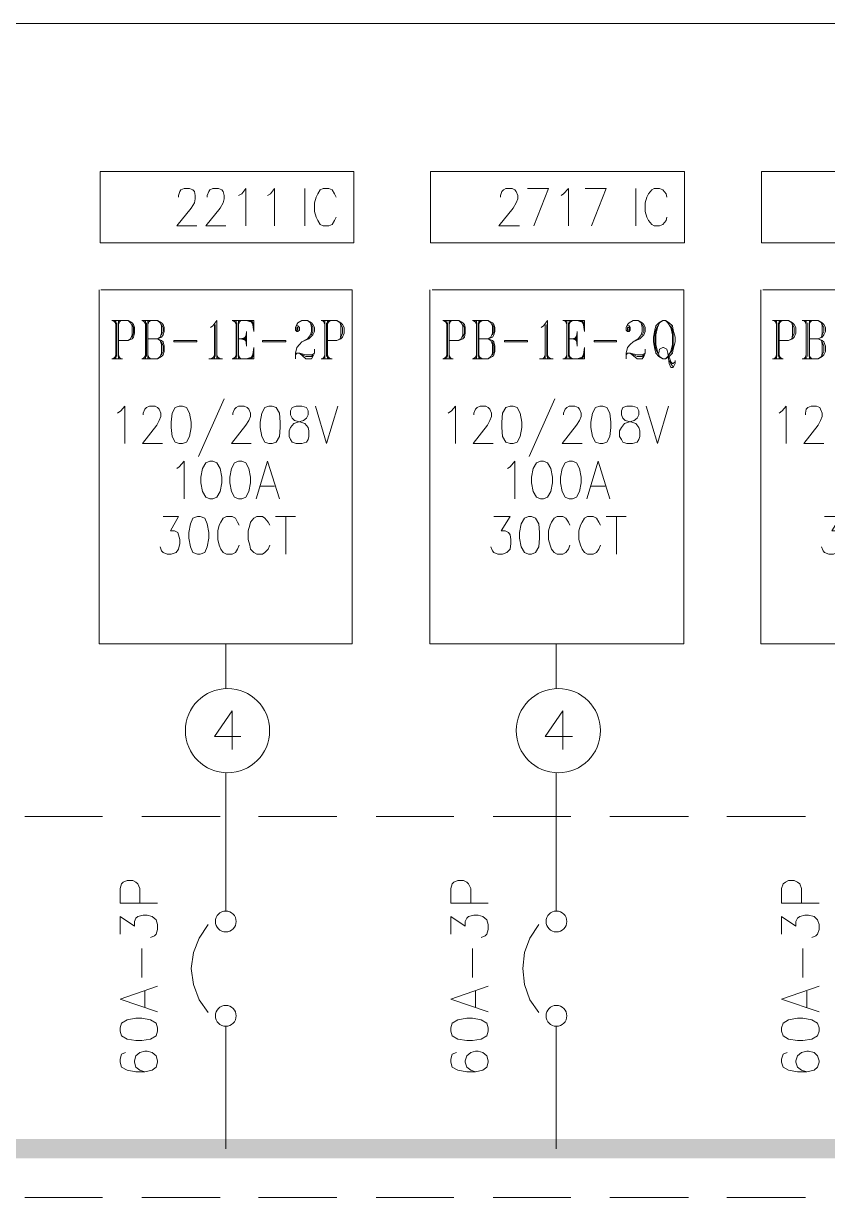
# Model space of a CAD drawing. Header units: inches. Extents: x 0.9 to 46, y 0.8 to 32.4.
# Drawn here: x 37.842 to 39.515, y 10.31 to 12.755 of the extents above; entities that cross this region are included whole.
import ezdxf

# ---------------------------------------------------------------- set-up
doc = ezdxf.new("R2010")
doc.units = ezdxf.units.IN
doc.header["$MEASUREMENT"] = 0
doc.layers.add('PDF_Geometry', color=7, linetype='Continuous')
doc.layers.add('PDF_Solid Fills', color=7, linetype='Continuous')

msp = doc.modelspace()

# ---------------------------------------------------------------- linework, layer by layer
at = {"layer": 'PDF_Geometry', "color": 8, "lineweight": 20, "true_color": 0x808080}
msp.add_lwpolyline([(41.7374, 12.7548), (2.7, 12.7548)], dxfattribs=at)
at = {"layer": 'PDF_Geometry', "lineweight": 9}
for points in [[(38.001, 12.4464), (38.5293, 12.4464), (38.5293, 12.2981), (38.001, 12.2981)], [(38.6892, 12.4464), (39.2175, 12.4464), (39.2175, 12.2981), (38.6892, 12.2981)], [(39.3777, 12.4464), (39.9061, 12.4464), (39.9061, 12.2981), (39.3777, 12.2981)], [(39.1725, 12.1365), (39.1643, 12.1314), (39.1576, 12.1248), (39.156, 12.1164), (39.1528, 12.1015), (39.1528, 12.0915), (39.156, 12.0764), (39.1576, 12.0681), (39.1643, 12.0614), (39.1725, 12.0564), (39.1777, 12.0564), (39.1859, 12.0614), (39.1926, 12.0681), (39.1942, 12.0764), (39.1978, 12.0915), (39.1978, 12.1015), (39.1942, 12.1164), (39.1926, 12.1248), (39.1859, 12.1314), (39.1777, 12.1365)], [(38.306, 12.0831), (38.3044, 12.0981), (38.306, 12.1131)], [(38.411, 12.1164), (38.4126, 12.1164), (38.4126, 12.1215), (38.411, 12.1215)], [(38.9942, 12.0831), (38.9926, 12.0981), (38.9942, 12.1131)], [(39.0992, 12.1164), (39.1025, 12.1164), (39.1025, 12.1215), (39.0992, 12.1215)], [(38.2026, 12.0915), (38.1544, 12.0915), (38.1544, 12.0948), (38.2026, 12.0948)], [(38.3877, 12.0915), (38.3392, 12.0915), (38.3392, 12.0948), (38.3877, 12.0948)], [(38.8908, 12.0915), (38.8426, 12.0915), (38.8426, 12.0948), (38.8908, 12.0948)], [(39.0759, 12.0915), (39.0293, 12.0915), (39.0293, 12.0948), (39.0759, 12.0948)], [(38.1659, 11.9581), (38.1576, 11.9548), (38.1509, 11.9431), (38.1493, 11.9248), (38.1493, 11.9131), (38.1509, 11.8948), (38.1576, 11.8831), (38.1659, 11.8798), (38.1726, 11.8798), (38.1809, 11.8831), (38.1876, 11.8948), (38.1908, 11.9131), (38.1908, 11.9248), (38.1876, 11.9431), (38.1809, 11.9548), (38.1726, 11.9581)], [(38.3526, 11.9581), (38.3443, 11.9548), (38.3376, 11.9431), (38.3344, 11.9248), (38.3344, 11.9131), (38.3376, 11.8948), (38.3443, 11.8831), (38.3526, 11.8798), (38.3593, 11.8798), (38.3676, 11.8831), (38.3743, 11.8948), (38.3759, 11.9131), (38.3759, 11.9248), (38.3743, 11.9431), (38.3676, 11.9548), (38.3593, 11.9581)], [(38.4094, 11.9581), (38.4011, 11.9548), (38.3976, 11.9481), (38.3976, 11.9398), (38.4011, 11.9331), (38.4059, 11.9281), (38.4193, 11.9248), (38.4275, 11.9214), (38.4342, 11.9131), (38.4358, 11.9064), (38.4358, 11.8948), (38.4342, 11.8881), (38.4311, 11.8831), (38.4208, 11.8798), (38.4094, 11.8798), (38.4011, 11.8831), (38.3976, 11.8881), (38.3944, 11.8948), (38.3944, 11.9064), (38.3976, 11.9131), (38.4043, 11.9214), (38.4126, 11.9248), (38.4244, 11.9281), (38.4311, 11.9331), (38.4342, 11.9398), (38.4342, 11.9481), (38.4311, 11.9548), (38.4208, 11.9581)], [(38.8544, 11.9581), (38.8458, 11.9548), (38.8391, 11.9431), (38.8375, 11.9248), (38.8375, 11.9131), (38.8391, 11.8948), (38.8458, 11.8831), (38.8544, 11.8798), (38.8608, 11.8798), (38.8694, 11.8831), (38.8758, 11.8948), (38.8793, 11.9131), (38.8793, 11.9248), (38.8758, 11.9431), (38.8694, 11.9548), (38.8608, 11.9581)], [(39.0411, 11.9581), (39.0325, 11.9548), (39.0261, 11.9431), (39.0226, 11.9248), (39.0226, 11.9131), (39.0261, 11.8948), (39.0325, 11.8831), (39.0411, 11.8798), (39.0475, 11.8798), (39.0561, 11.8831), (39.0625, 11.8948), (39.0644, 11.9131), (39.0644, 11.9248), (39.0625, 11.9431), (39.0561, 11.9548), (39.0475, 11.9581)], [(39.0976, 11.9581), (39.0893, 11.9548), (39.0861, 11.9481), (39.0861, 11.9398), (39.0893, 11.9331), (39.0944, 11.9281), (39.1078, 11.9248), (39.1161, 11.9214), (39.1225, 11.9131), (39.1244, 11.9064), (39.1244, 11.8948), (39.1225, 11.8881), (39.1193, 11.8831), (39.1094, 11.8798), (39.0976, 11.8798), (39.0893, 11.8831), (39.0861, 11.8881), (39.0826, 11.8948), (39.0826, 11.9064), (39.0861, 11.9131), (39.0925, 11.9214), (39.1011, 11.9248), (39.1126, 11.9281), (39.1193, 11.9331), (39.1225, 11.9398), (39.1225, 11.9481), (39.1193, 11.9548), (39.1094, 11.9581)], [(38.2294, 11.8431), (38.2211, 11.8398), (38.2144, 11.8281), (38.2109, 11.8098), (38.2109, 11.7981), (38.2144, 11.7798), (38.2211, 11.7681), (38.2294, 11.7648), (38.2361, 11.7648), (38.2444, 11.7681), (38.2511, 11.7798), (38.2543, 11.7981), (38.2543, 11.8098), (38.2511, 11.8281), (38.2444, 11.8398), (38.2361, 11.8431)], [(38.2894, 11.8431), (38.2811, 11.8398), (38.2744, 11.8281), (38.2709, 11.8098), (38.2709, 11.7981), (38.2744, 11.7798), (38.2811, 11.7681), (38.2894, 11.7648), (38.2961, 11.7648), (38.3044, 11.7681), (38.3111, 11.7798), (38.3143, 11.7981), (38.3143, 11.8098), (38.3111, 11.8281), (38.3044, 11.8398), (38.2961, 11.8431)], [(38.9176, 11.8431), (38.9093, 11.8398), (38.9026, 11.8281), (38.8994, 11.8098), (38.8994, 11.7981), (38.9026, 11.7798), (38.9093, 11.7681), (38.9176, 11.7648), (38.9243, 11.7648), (38.9326, 11.7681), (38.9393, 11.7798), (38.9425, 11.7981), (38.9425, 11.8098), (38.9393, 11.8281), (38.9326, 11.8398), (38.9243, 11.8431)], [(38.9776, 11.8431), (38.9693, 11.8398), (38.9626, 11.8281), (38.9594, 11.8098), (38.9594, 11.7981), (38.9626, 11.7798), (38.9693, 11.7681), (38.9776, 11.7648), (38.9843, 11.7648), (38.9926, 11.7681), (38.9993, 11.7798), (39.0025, 11.7981), (39.0025, 11.8098), (38.9993, 11.8281), (38.9926, 11.8398), (38.9843, 11.8431)], [(38.2042, 11.7281), (38.1943, 11.7248), (38.1892, 11.7131), (38.186, 11.6948), (38.186, 11.6831), (38.1892, 11.6648), (38.1943, 11.6531), (38.2042, 11.6498), (38.2093, 11.6498), (38.2192, 11.6531), (38.2243, 11.6648), (38.2275, 11.6831), (38.2275, 11.6948), (38.2243, 11.7131), (38.2192, 11.7248), (38.2093, 11.7281)], [(38.8927, 11.7281), (38.8844, 11.7248), (38.8777, 11.7131), (38.8742, 11.6948), (38.8742, 11.6831), (38.8777, 11.6648), (38.8844, 11.6531), (38.8927, 11.6498), (38.8994, 11.6498), (38.9077, 11.6531), (38.9144, 11.6648), (38.916, 11.6831), (38.916, 11.6948), (38.9144, 11.7131), (38.9077, 11.7248), (38.8994, 11.7281)], [(38.0428, 10.6565), (38.046, 10.6465), (38.0578, 10.6398), (38.0759, 10.6365), (38.0878, 10.6365), (38.1059, 10.6398), (38.1177, 10.6465), (38.1209, 10.6565), (38.1209, 10.6631), (38.1177, 10.6731), (38.1059, 10.6798), (38.0878, 10.6831), (38.0759, 10.6831), (38.0578, 10.6798), (38.046, 10.6731), (38.0428, 10.6631)], [(38.731, 10.6565), (38.7342, 10.6465), (38.746, 10.6398), (38.7642, 10.6365), (38.776, 10.6365), (38.7941, 10.6398), (38.806, 10.6465), (38.8091, 10.6565), (38.8091, 10.6631), (38.806, 10.6731), (38.7941, 10.6798), (38.776, 10.6831), (38.7642, 10.6831), (38.746, 10.6798), (38.7342, 10.6731), (38.731, 10.6631)], [(39.4192, 10.6565), (39.4227, 10.6465), (39.4342, 10.6398), (39.4527, 10.6365), (39.4642, 10.6365), (39.4827, 10.6398), (39.4942, 10.6465), (39.4977, 10.6565), (39.4977, 10.6631), (39.4942, 10.6731), (39.4827, 10.6798), (39.4642, 10.6831), (39.4527, 10.6831), (39.4342, 10.6798), (39.4227, 10.6731), (39.4192, 10.6631)]]:
    msp.add_lwpolyline(points, close=True, dxfattribs=at)
for points in [[(38.1643, 12.3931), (38.1643, 12.3965), (38.1675, 12.4048), (38.1694, 12.4081), (38.1761, 12.4114), (38.1876, 12.4114), (38.1943, 12.4081), (38.1975, 12.4048), (38.1994, 12.3965), (38.1994, 12.3898), (38.1975, 12.3815), (38.1908, 12.3698), (38.1608, 12.3331), (38.2026, 12.3331)], [(38.2243, 12.3931), (38.2243, 12.3965), (38.2275, 12.4048), (38.2294, 12.4081), (38.2361, 12.4114), (38.2476, 12.4114), (38.2543, 12.4081), (38.2575, 12.4048), (38.2594, 12.3965), (38.2594, 12.3898), (38.2575, 12.3815), (38.2511, 12.3698), (38.2211, 12.3331), (38.2626, 12.3331)], [(38.2894, 12.3965), (38.2961, 12.3998), (38.3044, 12.4114), (38.3044, 12.3331)], [(38.3494, 12.3965), (38.3561, 12.3998), (38.3644, 12.4114), (38.3644, 12.3331)], [(38.4275, 12.4114), (38.4275, 12.3331)], [(38.4926, 12.3931), (38.4894, 12.3998), (38.4843, 12.4081), (38.4776, 12.4114), (38.4658, 12.4114), (38.4595, 12.4081), (38.4543, 12.3998), (38.4508, 12.3931), (38.4477, 12.3815), (38.4477, 12.3631), (38.4508, 12.3514), (38.4543, 12.3448), (38.4595, 12.3364), (38.4658, 12.3331), (38.4776, 12.3331), (38.4843, 12.3364), (38.4894, 12.3448), (38.4926, 12.3514)], [(38.8343, 12.3931), (38.8343, 12.3965), (38.8375, 12.4048), (38.841, 12.4081), (38.8458, 12.4114), (38.8592, 12.4114), (38.8643, 12.4081), (38.8675, 12.4048), (38.871, 12.3965), (38.871, 12.3898), (38.8675, 12.3815), (38.8608, 12.3698), (38.8308, 12.3331), (38.8742, 12.3331)], [(38.9042, 12.3331), (38.9342, 12.4114), (38.8908, 12.4114)], [(38.961, 12.3965), (38.9658, 12.3998), (38.976, 12.4114), (38.976, 12.3331)], [(39.0242, 12.3331), (39.0542, 12.4114), (39.0111, 12.4114)], [(39.1161, 12.4114), (39.1161, 12.3331)], [(39.1808, 12.3931), (39.1792, 12.3998), (39.1725, 12.4081), (39.1658, 12.4114), (39.1544, 12.4114), (39.1493, 12.4081), (39.1426, 12.3998), (39.1394, 12.3931), (39.1359, 12.3815), (39.1359, 12.3631), (39.1394, 12.3514), (39.1426, 12.3448), (39.1493, 12.3364), (39.1544, 12.3331), (39.1658, 12.3331), (39.1725, 12.3364), (39.1792, 12.3448), (39.1808, 12.3514)], [(37.9994, 12.1998), (37.9994, 11.4631), (38.5258, 11.4631), (38.5258, 12.1998), (38.0026, 12.1998)], [(38.6876, 12.1998), (38.6876, 11.4631), (39.2159, 11.4631), (39.2159, 12.1998), (38.6927, 12.1998)], [(39.3761, 12.1998), (39.3761, 11.4631), (39.9041, 11.4631), (39.9041, 12.1998), (39.3809, 12.1998)], [(38.0259, 12.1365), (38.0594, 12.1365), (38.0677, 12.1314), (38.0708, 12.1281), (38.0728, 12.1215), (38.0728, 12.1098), (38.0708, 12.1015), (38.0677, 12.0981), (38.0594, 12.0948), (38.0393, 12.0948)], [(38.0278, 12.1365), (38.0342, 12.1314)], [(38.031, 12.1365), (38.0342, 12.1281)], [(38.0342, 12.1365), (38.0342, 12.0564)], [(38.0361, 12.1314), (38.0361, 12.0614)], [(38.0393, 12.1365), (38.0393, 12.0564)], [(38.0428, 12.1365), (38.0393, 12.1281)], [(38.0444, 12.1365), (38.0393, 12.1314)], [(38.0594, 12.1365), (38.0645, 12.1314), (38.0677, 12.1248), (38.0677, 12.1065), (38.0645, 12.0981), (38.0594, 12.0948)], [(38.0677, 12.1281), (38.0708, 12.1215), (38.0708, 12.1098), (38.0677, 12.1015)], [(38.0878, 12.1365), (38.1209, 12.1365), (38.1292, 12.1314), (38.1327, 12.1281), (38.1343, 12.1215), (38.1343, 12.1131), (38.1327, 12.1065), (38.1292, 12.1015), (38.1209, 12.0981), (38.1292, 12.0948), (38.1327, 12.0915), (38.1343, 12.0831), (38.1343, 12.0715), (38.1327, 12.0648), (38.1292, 12.0614), (38.1209, 12.0564), (38.0878, 12.0564)], [(38.0893, 12.1365), (38.096, 12.1314)], [(38.0925, 12.1365), (38.096, 12.1281)], [(38.096, 12.1365), (38.096, 12.0564)], [(38.0976, 12.1314), (38.0976, 12.0614)], [(38.1008, 12.1365), (38.1008, 12.0564)], [(38.1209, 12.1365), (38.126, 12.1314), (38.1292, 12.1248), (38.1292, 12.1098), (38.126, 12.1015), (38.1209, 12.0981), (38.1008, 12.0981)], [(38.1043, 12.1365), (38.1008, 12.1281)], [(38.1059, 12.1365), (38.1008, 12.1314)], [(38.1292, 12.1281), (38.1327, 12.1215), (38.1327, 12.1131), (38.1292, 12.1065)], [(38.2444, 12.0564), (38.2444, 12.1365), (38.2361, 12.1248), (38.231, 12.1215)], [(38.2393, 12.1281), (38.2393, 12.0564)], [(38.2409, 12.1281), (38.2409, 12.0614)], [(38.276, 12.1365), (38.321, 12.1365), (38.321, 12.1131), (38.3175, 12.1365)], [(38.2776, 12.1365), (38.2843, 12.1314)], [(38.2811, 12.1365), (38.2843, 12.1281)], [(38.2843, 12.1365), (38.2843, 12.0564)], [(38.2859, 12.1314), (38.2859, 12.0614)], [(38.2894, 12.1365), (38.2894, 12.0564)], [(38.2926, 12.1365), (38.2894, 12.1281)], [(38.2942, 12.1365), (38.2894, 12.1314)], [(38.306, 12.1365), (38.321, 12.1314)], [(38.3127, 12.1365), (38.321, 12.1281)], [(38.3143, 12.1365), (38.321, 12.1248)], [(38.411, 12.1248), (38.4126, 12.1248), (38.4161, 12.1215), (38.4161, 12.1164), (38.4126, 12.1131), (38.411, 12.1131), (38.4078, 12.1164), (38.4078, 12.1215), (38.411, 12.1281), (38.4126, 12.1314), (38.4208, 12.1365), (38.4327, 12.1365), (38.4409, 12.1314), (38.4441, 12.1281), (38.4477, 12.1215), (38.4477, 12.1131), (38.4441, 12.1065), (38.4358, 12.0981), (38.4208, 12.0915), (38.4161, 12.0865), (38.411, 12.0798), (38.4078, 12.0681), (38.4078, 12.0564)], [(38.4327, 12.1365), (38.4394, 12.1314), (38.4409, 12.1215), (38.4409, 12.1131), (38.4394, 12.1065), (38.4327, 12.0981), (38.4208, 12.0915)], [(38.4409, 12.1281), (38.4441, 12.1215), (38.4441, 12.1131), (38.4409, 12.1065)], [(38.461, 12.1365), (38.4942, 12.1365), (38.5025, 12.1314), (38.506, 12.1281), (38.5092, 12.1215), (38.5092, 12.1098), (38.506, 12.1015), (38.5025, 12.0981), (38.4942, 12.0948), (38.4744, 12.0948)], [(38.4642, 12.1365), (38.4693, 12.1314)], [(38.4658, 12.1365), (38.4693, 12.1281)], [(38.4693, 12.1365), (38.4693, 12.0564)], [(38.4725, 12.1314), (38.4725, 12.0614)], [(38.4744, 12.1365), (38.4744, 12.0564)], [(38.4776, 12.1365), (38.4744, 12.1281)], [(38.4808, 12.1365), (38.4744, 12.1314)], [(38.4942, 12.1365), (38.5009, 12.1314), (38.5025, 12.1248), (38.5025, 12.1065), (38.5009, 12.0981), (38.4942, 12.0948)], [(38.5025, 12.1281), (38.506, 12.1215), (38.506, 12.1098), (38.5025, 12.1015)], [(38.7144, 12.1365), (38.7476, 12.1365), (38.7559, 12.1314), (38.7594, 12.1281), (38.761, 12.1215), (38.761, 12.1098), (38.7594, 12.1015), (38.7559, 12.0981), (38.7476, 12.0948), (38.7278, 12.0948)], [(38.716, 12.1365), (38.7227, 12.1314)], [(38.7192, 12.1365), (38.7227, 12.1281)], [(38.7227, 12.1365), (38.7227, 12.0564)], [(38.7243, 12.1314), (38.7243, 12.0614)], [(38.7278, 12.1365), (38.7278, 12.0564)], [(38.731, 12.1365), (38.7278, 12.1281)], [(38.7326, 12.1365), (38.7278, 12.1314)], [(38.7476, 12.1365), (38.7527, 12.1314), (38.7559, 12.1248), (38.7559, 12.1065), (38.7527, 12.0981), (38.7476, 12.0948)], [(38.7559, 12.1281), (38.7594, 12.1215), (38.7594, 12.1098), (38.7559, 12.1015)], [(38.776, 12.1365), (38.8091, 12.1365), (38.8178, 12.1314), (38.8209, 12.1281), (38.8225, 12.1215), (38.8225, 12.1131), (38.8209, 12.1065), (38.8178, 12.1015), (38.8091, 12.0981), (38.8178, 12.0948), (38.8209, 12.0915), (38.8225, 12.0831), (38.8225, 12.0715), (38.8209, 12.0648), (38.8178, 12.0614), (38.8091, 12.0564), (38.776, 12.0564)], [(38.7776, 12.1365), (38.7843, 12.1314)], [(38.7811, 12.1365), (38.7843, 12.1281)], [(38.7843, 12.1365), (38.7843, 12.0564)], [(38.7878, 12.1314), (38.7878, 12.0614)], [(38.7894, 12.1365), (38.7894, 12.0564)], [(38.8091, 12.1365), (38.8142, 12.1314), (38.8178, 12.1248), (38.8178, 12.1098), (38.8142, 12.1015), (38.8091, 12.0981), (38.7894, 12.0981)], [(38.7926, 12.1365), (38.7894, 12.1281)], [(38.7961, 12.1365), (38.7894, 12.1314)], [(38.8178, 12.1281), (38.8209, 12.1215), (38.8209, 12.1131), (38.8178, 12.1065)], [(38.9326, 12.0564), (38.9326, 12.1365), (38.9243, 12.1248), (38.9192, 12.1215)], [(38.9275, 12.1281), (38.9275, 12.0564)], [(38.931, 12.1281), (38.931, 12.0614)], [(38.9642, 12.1365), (39.0092, 12.1365), (39.0092, 12.1131), (39.006, 12.1365)], [(38.9677, 12.1365), (38.9725, 12.1314)], [(38.9693, 12.1365), (38.9725, 12.1281)], [(38.9725, 12.1365), (38.9725, 12.0564)], [(38.976, 12.1314), (38.976, 12.0614)], [(38.9776, 12.1365), (38.9776, 12.0564)], [(38.9811, 12.1365), (38.9776, 12.1281)], [(38.9843, 12.1365), (38.9776, 12.1314)], [(38.9942, 12.1365), (39.0092, 12.1314)], [(39.0009, 12.1365), (39.0092, 12.1281)], [(39.0025, 12.1365), (39.0092, 12.1248)], [(39.0992, 12.1248), (39.1027, 12.1248), (39.1043, 12.1215), (39.1043, 12.1164), (39.1027, 12.1131), (39.0992, 12.1131), (39.096, 12.1164), (39.096, 12.1215), (39.0992, 12.1281), (39.1027, 12.1314), (39.111, 12.1365), (39.1209, 12.1365), (39.1292, 12.1314), (39.1327, 12.1281), (39.1359, 12.1215), (39.1359, 12.1131), (39.1327, 12.1065), (39.1244, 12.0981), (39.111, 12.0915), (39.1043, 12.0865), (39.0992, 12.0798), (39.096, 12.0681), (39.096, 12.0564)], [(39.1209, 12.1365), (39.1276, 12.1314), (39.1292, 12.1215), (39.1292, 12.1131), (39.1276, 12.1065), (39.1209, 12.0981), (39.111, 12.0915)], [(39.1292, 12.1281), (39.1327, 12.1215), (39.1327, 12.1131), (39.1292, 12.1065)], [(39.1725, 12.1365), (39.1658, 12.1314), (39.1611, 12.1215), (39.1576, 12.1065), (39.1576, 12.0865), (39.1611, 12.0715), (39.1658, 12.0614), (39.1725, 12.0564)], [(39.1777, 12.0564), (39.1828, 12.0614), (39.1891, 12.0715), (39.1926, 12.0865), (39.1926, 12.1065), (39.1891, 12.1215), (39.1828, 12.1314), (39.1777, 12.1365)], [(39.401, 12.1365), (39.4342, 12.1365), (39.4425, 12.1314), (39.446, 12.1281), (39.4492, 12.1215), (39.4492, 12.1098), (39.446, 12.1015), (39.4425, 12.0981), (39.4342, 12.0948), (39.4144, 12.0948)], [(39.4042, 12.1365), (39.4093, 12.1314)], [(39.4061, 12.1365), (39.4093, 12.1281)], [(39.4093, 12.1365), (39.4093, 12.0564)], [(39.4125, 12.1314), (39.4125, 12.0614)], [(39.4144, 12.1365), (39.4144, 12.0564)], [(39.4176, 12.1365), (39.4144, 12.1281)], [(39.4211, 12.1365), (39.4144, 12.1314)], [(39.4342, 12.1365), (39.4409, 12.1314), (39.4425, 12.1248), (39.4425, 12.1065), (39.4409, 12.0981), (39.4342, 12.0948)], [(39.4425, 12.1281), (39.446, 12.1215), (39.446, 12.1098), (39.4425, 12.1015)], [(39.4626, 12.1365), (39.4961, 12.1365), (39.5044, 12.1314), (39.5076, 12.1281), (39.5111, 12.1215), (39.5111, 12.1131), (39.5076, 12.1065), (39.5044, 12.1015), (39.4961, 12.0981), (39.5044, 12.0948), (39.5076, 12.0915), (39.5111, 12.0831), (39.5111, 12.0715), (39.5076, 12.0648), (39.5044, 12.0614), (39.4961, 12.0564), (39.4626, 12.0564)], [(39.4661, 12.1365), (39.4709, 12.1314)], [(39.4677, 12.1365), (39.4709, 12.1281)], [(39.4709, 12.1365), (39.4709, 12.0564)], [(39.4744, 12.1314), (39.4744, 12.0614)], [(39.4776, 12.1365), (39.4776, 12.0564)], [(39.4961, 12.1365), (39.5028, 12.1314), (39.5044, 12.1248), (39.5044, 12.1098), (39.5028, 12.1015), (39.4961, 12.0981), (39.4776, 12.0981)], [(39.4792, 12.1365), (39.4776, 12.1281)], [(39.4827, 12.1365), (39.4776, 12.1314)], [(39.5044, 12.1281), (39.5076, 12.1215), (39.5076, 12.1131), (39.5044, 12.1065)], [(38.306, 12.1065), (38.3009, 12.0981), (38.306, 12.0915)], [(38.9942, 12.1065), (38.9894, 12.0981), (38.9942, 12.0915)], [(39.1611, 12.1248), (39.1576, 12.1164), (39.156, 12.1065), (39.156, 12.0865), (39.1576, 12.0764), (39.1611, 12.0681)], [(39.1891, 12.0681), (39.1926, 12.0764), (39.1942, 12.0865), (39.1942, 12.1065), (39.1926, 12.1164), (39.1891, 12.1248)], [(38.1209, 12.0981), (38.126, 12.0948), (38.1292, 12.0865), (38.1292, 12.0681), (38.126, 12.0614), (38.1209, 12.0564)], [(38.1292, 12.0915), (38.1327, 12.0831), (38.1327, 12.0715), (38.1292, 12.0648)], [(38.276, 12.0564), (38.321, 12.0564), (38.321, 12.0798), (38.3175, 12.0564)], [(38.2894, 12.0981), (38.306, 12.0981)], [(38.306, 12.1015), (38.2942, 12.0981), (38.306, 12.0948)], [(38.8091, 12.0981), (38.8142, 12.0948), (38.8178, 12.0865), (38.8178, 12.0681), (38.8142, 12.0614), (38.8091, 12.0564)], [(38.8178, 12.0915), (38.8209, 12.0831), (38.8209, 12.0715), (38.8178, 12.0648)], [(38.9642, 12.0564), (39.0092, 12.0564), (39.0092, 12.0798), (39.006, 12.0564)], [(38.9776, 12.0981), (38.9942, 12.0981)], [(38.9942, 12.1015), (38.9843, 12.0981), (38.9942, 12.0948)], [(39.1643, 12.0681), (39.1658, 12.0764), (39.1725, 12.0798), (39.1741, 12.0798), (39.1808, 12.0764), (39.1828, 12.0681), (39.1859, 12.0464), (39.1891, 12.0381), (39.1942, 12.0381), (39.1978, 12.0464), (39.1978, 12.0531)], [(39.4961, 12.0981), (39.5028, 12.0948), (39.5044, 12.0865), (39.5044, 12.0681), (39.5028, 12.0614), (39.4961, 12.0564)], [(39.5044, 12.0915), (39.5076, 12.0831), (39.5076, 12.0715), (39.5044, 12.0648)], [(38.0259, 12.0564), (38.0476, 12.0564)], [(38.0342, 12.0614), (38.0278, 12.0564)], [(38.0342, 12.0648), (38.031, 12.0564)], [(38.0393, 12.0648), (38.0428, 12.0564)], [(38.0393, 12.0614), (38.0444, 12.0564)], [(38.096, 12.0614), (38.0893, 12.0564)], [(38.096, 12.0648), (38.0925, 12.0564)], [(38.1008, 12.0648), (38.1043, 12.0564)], [(38.1008, 12.0614), (38.1059, 12.0564)], [(38.2275, 12.0564), (38.2559, 12.0564)], [(38.2393, 12.0614), (38.2326, 12.0564)], [(38.2393, 12.0648), (38.2361, 12.0564)], [(38.2444, 12.0648), (38.2476, 12.0564)], [(38.2444, 12.0614), (38.2511, 12.0564)], [(38.2843, 12.0614), (38.2776, 12.0564)], [(38.2843, 12.0648), (38.2811, 12.0564)], [(38.2894, 12.0648), (38.2926, 12.0564)], [(38.2894, 12.0614), (38.2942, 12.0564)], [(38.306, 12.0564), (38.321, 12.0614)], [(38.3127, 12.0564), (38.321, 12.0648)], [(38.3143, 12.0564), (38.321, 12.0681)], [(38.4078, 12.0648), (38.411, 12.0681), (38.4161, 12.0681), (38.4291, 12.0648), (38.4409, 12.0648), (38.4477, 12.0681)], [(38.4477, 12.0764), (38.4477, 12.0681), (38.4441, 12.0614), (38.4409, 12.0564), (38.4291, 12.0564), (38.4161, 12.0681), (38.4291, 12.0614), (38.4409, 12.0614), (38.4441, 12.0648)], [(38.461, 12.0564), (38.4843, 12.0564)], [(38.4693, 12.0614), (38.4642, 12.0564)], [(38.4693, 12.0648), (38.4658, 12.0564)], [(38.4744, 12.0648), (38.4776, 12.0564)], [(38.4744, 12.0614), (38.4808, 12.0564)], [(38.7144, 12.0564), (38.7361, 12.0564)], [(38.7227, 12.0614), (38.716, 12.0564)], [(38.7227, 12.0648), (38.7192, 12.0564)], [(38.7278, 12.0648), (38.731, 12.0564)], [(38.7278, 12.0614), (38.7326, 12.0564)], [(38.7843, 12.0614), (38.7776, 12.0564)], [(38.7843, 12.0648), (38.7811, 12.0564)], [(38.7894, 12.0648), (38.7926, 12.0564)], [(38.7894, 12.0614), (38.7961, 12.0564)], [(38.916, 12.0564), (38.9444, 12.0564)], [(38.9275, 12.0614), (38.9227, 12.0564)], [(38.9275, 12.0648), (38.9243, 12.0564)], [(38.9326, 12.0648), (38.9358, 12.0564)], [(38.9326, 12.0614), (38.9393, 12.0564)], [(38.9725, 12.0614), (38.9677, 12.0564)], [(38.9725, 12.0648), (38.9693, 12.0564)], [(38.9776, 12.0648), (38.9811, 12.0564)], [(38.9776, 12.0614), (38.9843, 12.0564)], [(38.9942, 12.0564), (39.0092, 12.0614)], [(39.0009, 12.0564), (39.0092, 12.0648)], [(39.0025, 12.0564), (39.0092, 12.0681)], [(39.096, 12.0648), (39.0992, 12.0681), (39.1043, 12.0681), (39.1193, 12.0648), (39.1292, 12.0648), (39.1359, 12.0681)], [(39.1359, 12.0764), (39.1359, 12.0681), (39.1327, 12.0614), (39.1292, 12.0564), (39.1193, 12.0564), (39.1043, 12.0681), (39.1193, 12.0614), (39.1292, 12.0614), (39.1327, 12.0648)], [(39.1828, 12.0681), (39.1891, 12.0498), (39.1926, 12.0464), (39.1942, 12.0464), (39.1978, 12.0498)], [(39.401, 12.0564), (39.4227, 12.0564)], [(39.4093, 12.0614), (39.4042, 12.0564)], [(39.4093, 12.0648), (39.4061, 12.0564)], [(39.4144, 12.0648), (39.4176, 12.0564)], [(39.4144, 12.0614), (39.4211, 12.0564)], [(39.4709, 12.0614), (39.4661, 12.0564)], [(39.4709, 12.0648), (39.4677, 12.0564)], [(39.4776, 12.0648), (39.4792, 12.0564)], [(39.4776, 12.0614), (39.4827, 12.0564)], [(39.1859, 12.0531), (39.1891, 12.0464), (39.1926, 12.0414), (39.1942, 12.0414)], [(38.0377, 11.9431), (38.0444, 11.9481), (38.0527, 11.9581), (38.0527, 11.8798)], [(38.0909, 11.9398), (38.0909, 11.9431), (38.0945, 11.9515), (38.0976, 11.9548), (38.1043, 11.9581), (38.1158, 11.9581), (38.1209, 11.9548), (38.1244, 11.9515), (38.1276, 11.9431), (38.1276, 11.9364), (38.1244, 11.9281), (38.1193, 11.9181), (38.0893, 11.8798), (38.1308, 11.8798)], [(38.2594, 11.9731), (38.2061, 11.8531)], [(38.2776, 11.9398), (38.2776, 11.9431), (38.2811, 11.9515), (38.2843, 11.9548), (38.2894, 11.9581), (38.3009, 11.9581), (38.3076, 11.9548), (38.3111, 11.9515), (38.3143, 11.9431), (38.3143, 11.9364), (38.3111, 11.9281), (38.3044, 11.9181), (38.2744, 11.8798), (38.3159, 11.8798)], [(38.4492, 11.9581), (38.4725, 11.8798), (38.4958, 11.9581)], [(38.7259, 11.9431), (38.7326, 11.9481), (38.7409, 11.9581), (38.7409, 11.8798)], [(38.7791, 11.9398), (38.7791, 11.9431), (38.7827, 11.9515), (38.7859, 11.9548), (38.7926, 11.9581), (38.8044, 11.9581), (38.8091, 11.9548), (38.8127, 11.9515), (38.8158, 11.9431), (38.8158, 11.9364), (38.8127, 11.9281), (38.8075, 11.9181), (38.7776, 11.8798), (38.8194, 11.8798)], [(38.9476, 11.9731), (38.8943, 11.8531)], [(38.9658, 11.9398), (38.9658, 11.9431), (38.9693, 11.9515), (38.9725, 11.9548), (38.9776, 11.9581), (38.9894, 11.9581), (38.9961, 11.9548), (38.9993, 11.9515), (39.0025, 11.9431), (39.0025, 11.9364), (38.9993, 11.9281), (38.9926, 11.9181), (38.9626, 11.8798), (39.0044, 11.8798)], [(39.1378, 11.9581), (39.1611, 11.8798), (39.1844, 11.9581)], [(39.4144, 11.9431), (39.4211, 11.9481), (39.4294, 11.9581), (39.4294, 11.8798)], [(39.4693, 11.9398), (39.4693, 11.9431), (39.4709, 11.9515), (39.4744, 11.9548), (39.4811, 11.9581), (39.4926, 11.9581), (39.4993, 11.9548), (39.5009, 11.9515), (39.5044, 11.9431), (39.5044, 11.9364), (39.5009, 11.9281), (39.4961, 11.9181), (39.4661, 11.8798), (39.5076, 11.8798)], [(38.1608, 11.8281), (38.1659, 11.8314), (38.1761, 11.8431), (38.1761, 11.7648)], [(38.3261, 11.7648), (38.3494, 11.8431), (38.3743, 11.7648)], [(38.8493, 11.8281), (38.8544, 11.8314), (38.8643, 11.8431), (38.8643, 11.7648)], [(39.0143, 11.7648), (39.0376, 11.8431), (39.0625, 11.7648)], [(38.3344, 11.7915), (38.3644, 11.7915)], [(39.0226, 11.7915), (39.0526, 11.7915)], [(38.1327, 11.7281), (38.1643, 11.7281), (38.1477, 11.6981), (38.156, 11.6981), (38.1627, 11.6948), (38.1643, 11.6898), (38.1675, 11.6798), (38.1675, 11.6715), (38.1643, 11.6598), (38.1592, 11.6531), (38.1493, 11.6498), (38.141, 11.6498), (38.1327, 11.6531), (38.1292, 11.6565), (38.126, 11.6648)], [(38.291, 11.7098), (38.2875, 11.7164), (38.2827, 11.7248), (38.276, 11.7281), (38.2642, 11.7281), (38.2575, 11.7248), (38.2527, 11.7164), (38.2492, 11.7098), (38.246, 11.6981), (38.246, 11.6798), (38.2492, 11.6681), (38.2527, 11.6598), (38.2575, 11.6531), (38.2642, 11.6498), (38.276, 11.6498), (38.2827, 11.6531), (38.2875, 11.6598), (38.291, 11.6681)], [(38.3542, 11.7098), (38.351, 11.7164), (38.3443, 11.7248), (38.3392, 11.7281), (38.3277, 11.7281), (38.321, 11.7248), (38.3143, 11.7164), (38.3127, 11.7098), (38.3092, 11.6981), (38.3092, 11.6798), (38.3127, 11.6681), (38.3143, 11.6598), (38.321, 11.6531), (38.3277, 11.6498), (38.3392, 11.6498), (38.3443, 11.6531), (38.351, 11.6598), (38.3542, 11.6681)], [(38.366, 11.7281), (38.4078, 11.7281)], [(38.3877, 11.7281), (38.3877, 11.6498)], [(38.8209, 11.7281), (38.8544, 11.7281), (38.8359, 11.6981), (38.8442, 11.6981), (38.8509, 11.6948), (38.8544, 11.6898), (38.856, 11.6798), (38.856, 11.6715), (38.8544, 11.6598), (38.8477, 11.6531), (38.8391, 11.6498), (38.8292, 11.6498), (38.8209, 11.6531), (38.8178, 11.6565), (38.8142, 11.6648)], [(38.9792, 11.7098), (38.976, 11.7164), (38.9709, 11.7248), (38.9642, 11.7281), (38.9527, 11.7281), (38.946, 11.7248), (38.9409, 11.7164), (38.9377, 11.7098), (38.9342, 11.6981), (38.9342, 11.6798), (38.9377, 11.6681), (38.9409, 11.6598), (38.946, 11.6531), (38.9527, 11.6498), (38.9642, 11.6498), (38.9709, 11.6531), (38.976, 11.6598), (38.9792, 11.6681)], [(39.0427, 11.7098), (39.0392, 11.7164), (39.0344, 11.7248), (39.0277, 11.7281), (39.0159, 11.7281), (39.0092, 11.7248), (39.0044, 11.7164), (39.0009, 11.7098), (38.9977, 11.6981), (38.9977, 11.6798), (39.0009, 11.6681), (39.0044, 11.6598), (39.0092, 11.6531), (39.0159, 11.6498), (39.0277, 11.6498), (39.0344, 11.6531), (39.0392, 11.6598), (39.0427, 11.6681)], [(39.0542, 11.7281), (39.096, 11.7281)], [(39.0759, 11.7281), (39.0759, 11.6498)], [(39.5092, 11.7281), (39.5427, 11.7281), (39.5241, 11.6981), (39.5328, 11.6981), (39.5391, 11.6948), (39.5427, 11.6898), (39.5458, 11.6798), (39.5458, 11.6715), (39.5427, 11.6598), (39.536, 11.6531), (39.5277, 11.6498), (39.5178, 11.6498), (39.5092, 11.6531), (39.506, 11.6565), (39.5028, 11.6648)], [(38.2626, 11.3698), (38.2626, 11.4631)], [(38.9508, 11.3698), (38.9508, 11.4631)], [(38.276, 11.2431), (38.276, 11.3231), (38.2393, 11.2698), (38.2942, 11.2698)], [(38.9642, 11.2431), (38.9642, 11.3231), (38.9275, 11.2698), (38.9843, 11.2698)], [(38.2626, 10.9065), (38.2626, 11.1948)], [(38.9508, 10.9065), (38.9508, 11.1948)], [(37.8443, 11.1031), (38.0061, 11.1031)], [(38.0878, 11.1031), (38.2511, 11.1031)], [(38.3309, 11.1031), (38.4942, 11.1031)], [(38.5759, 11.1031), (38.7377, 11.1031)], [(38.8194, 11.1031), (38.9811, 11.1031)], [(39.0625, 11.1031), (39.2258, 11.1031)], [(39.3059, 11.1031), (39.4693, 11.1031)], [(38.1209, 10.9231), (38.0428, 10.9231), (38.0428, 10.9531), (38.046, 10.9632), (38.0495, 10.9665), (38.0578, 10.9698), (38.0692, 10.9698), (38.0759, 10.9665), (38.0795, 10.9632), (38.0842, 10.9531), (38.0842, 10.9231)], [(38.8091, 10.9231), (38.731, 10.9231), (38.731, 10.9531), (38.7342, 10.9632), (38.7377, 10.9665), (38.746, 10.9698), (38.7578, 10.9698), (38.7642, 10.9665), (38.7677, 10.9632), (38.7728, 10.9531), (38.7728, 10.9231)], [(39.4977, 10.9231), (39.4192, 10.9231), (39.4192, 10.9531), (39.4227, 10.9632), (39.4275, 10.9665), (39.4342, 10.9698), (39.446, 10.9698), (39.4527, 10.9665), (39.4575, 10.9632), (39.461, 10.9531), (39.461, 10.9231)], [(38.0428, 10.8581), (38.0428, 10.8948), (38.0728, 10.8748), (38.0728, 10.8848), (38.0759, 10.8915), (38.0795, 10.8948), (38.0909, 10.8981), (38.0992, 10.8981), (38.1095, 10.8948), (38.1177, 10.8881), (38.1209, 10.8781), (38.1209, 10.8681), (38.1177, 10.8581), (38.1142, 10.8548), (38.1059, 10.8515)], [(38.731, 10.8581), (38.731, 10.8948), (38.761, 10.8748), (38.761, 10.8848), (38.7642, 10.8915), (38.7677, 10.8948), (38.7791, 10.8981), (38.7878, 10.8981), (38.7977, 10.8948), (38.806, 10.8881), (38.8091, 10.8781), (38.8091, 10.8681), (38.806, 10.8581), (38.8028, 10.8548), (38.7941, 10.8515)], [(39.4192, 10.8581), (39.4192, 10.8948), (39.4492, 10.8748), (39.4492, 10.8848), (39.4527, 10.8915), (39.4575, 10.8948), (39.4677, 10.8981), (39.476, 10.8981), (39.4875, 10.8948), (39.4942, 10.8881), (39.4977, 10.8781), (39.4977, 10.8681), (39.4942, 10.8581), (39.491, 10.8548), (39.4827, 10.8515)], [(38.2259, 10.8781), (38.2077, 10.8498), (38.1959, 10.8198), (38.1908, 10.7865), (38.1959, 10.7531), (38.2077, 10.7215), (38.2259, 10.6948)], [(38.9144, 10.8781), (38.8959, 10.8498), (38.8844, 10.8198), (38.8809, 10.7865), (38.8844, 10.7531), (38.8959, 10.7215), (38.9144, 10.6948)], [(38.0878, 10.7681), (38.0878, 10.8281)], [(38.776, 10.7681), (38.776, 10.8281)], [(39.4642, 10.7681), (39.4642, 10.8281)], [(38.1209, 10.6965), (38.0428, 10.7231), (38.1209, 10.7498)], [(38.0945, 10.7065), (38.0945, 10.7398)], [(38.8091, 10.6965), (38.731, 10.7231), (38.8091, 10.7498)], [(38.7827, 10.7065), (38.7827, 10.7398)], [(39.4977, 10.6965), (39.4192, 10.7231), (39.4977, 10.7498)], [(39.4725, 10.7065), (39.4725, 10.7398)], [(38.2626, 10.6665), (38.2626, 10.4115)], [(38.9508, 10.6665), (38.9508, 10.4115)], [(38.0543, 10.6115), (38.046, 10.6081), (38.0428, 10.5981), (38.0428, 10.5915), (38.046, 10.5815), (38.0578, 10.5748), (38.0759, 10.5715), (38.0945, 10.5715), (38.1095, 10.5748), (38.1177, 10.5815), (38.1209, 10.5915), (38.1209, 10.5948), (38.1177, 10.6048), (38.1095, 10.6115), (38.0992, 10.6148), (38.0945, 10.6148), (38.0842, 10.6115), (38.0759, 10.6048), (38.0728, 10.5948), (38.0728, 10.5915), (38.0759, 10.5815), (38.0842, 10.5748), (38.0945, 10.5715)], [(38.7428, 10.6115), (38.7342, 10.6081), (38.731, 10.5981), (38.731, 10.5915), (38.7342, 10.5815), (38.746, 10.5748), (38.7642, 10.5715), (38.7827, 10.5715), (38.7977, 10.5748), (38.806, 10.5815), (38.8091, 10.5915), (38.8091, 10.5948), (38.806, 10.6048), (38.7977, 10.6115), (38.7878, 10.6148), (38.7827, 10.6148), (38.7728, 10.6115), (38.7642, 10.6048), (38.761, 10.5948), (38.761, 10.5915), (38.7642, 10.5815), (38.7728, 10.5748), (38.7827, 10.5715)], [(39.431, 10.6115), (39.4227, 10.6081), (39.4192, 10.5981), (39.4192, 10.5915), (39.4227, 10.5815), (39.4342, 10.5748), (39.4527, 10.5715), (39.4725, 10.5715), (39.4875, 10.5748), (39.4942, 10.5815), (39.4977, 10.5915), (39.4977, 10.5948), (39.4942, 10.6048), (39.4875, 10.6115), (39.476, 10.6148), (39.4725, 10.6148), (39.461, 10.6115), (39.4527, 10.6048), (39.4492, 10.5948), (39.4492, 10.5915), (39.4527, 10.5815), (39.461, 10.5748), (39.4725, 10.5715)], [(38.0061, 10.3098), (37.8443, 10.3098)], [(38.2511, 10.3098), (38.0878, 10.3098)], [(38.4942, 10.3098), (38.3309, 10.3098)], [(38.7377, 10.3098), (38.5759, 10.3098)], [(38.9811, 10.3098), (38.8194, 10.3098)], [(39.2258, 10.3098), (39.0625, 10.3098)], [(39.4693, 10.3098), (39.3059, 10.3098)]]:
    msp.add_lwpolyline(points, dxfattribs=at)
for centre, radius in [((38.2664, 11.282), 0.0877), ((38.955, 11.2821), 0.0877), ((38.2628, 10.8847), 0.0217), ((38.951, 10.8847), 0.0217), ((38.2628, 10.6881), 0.0217), ((38.951, 10.6881), 0.0217)]:
    msp.add_circle(centre, radius, dxfattribs=at)
at = {"layer": 'PDF_Solid Fills', "color": 8, "lineweight": 9, "true_color": 0x808080, "transparency": 33554559}
for points in [[(41.7843, 10.3915), (41.7843, 10.4315), (29.2378, 10.3915)], [(41.7843, 10.4315), (29.2378, 10.3915), (29.2378, 10.4315)]]:
    msp.add_solid(points, dxfattribs=at)

doc.saveas('drawing.dxf')
